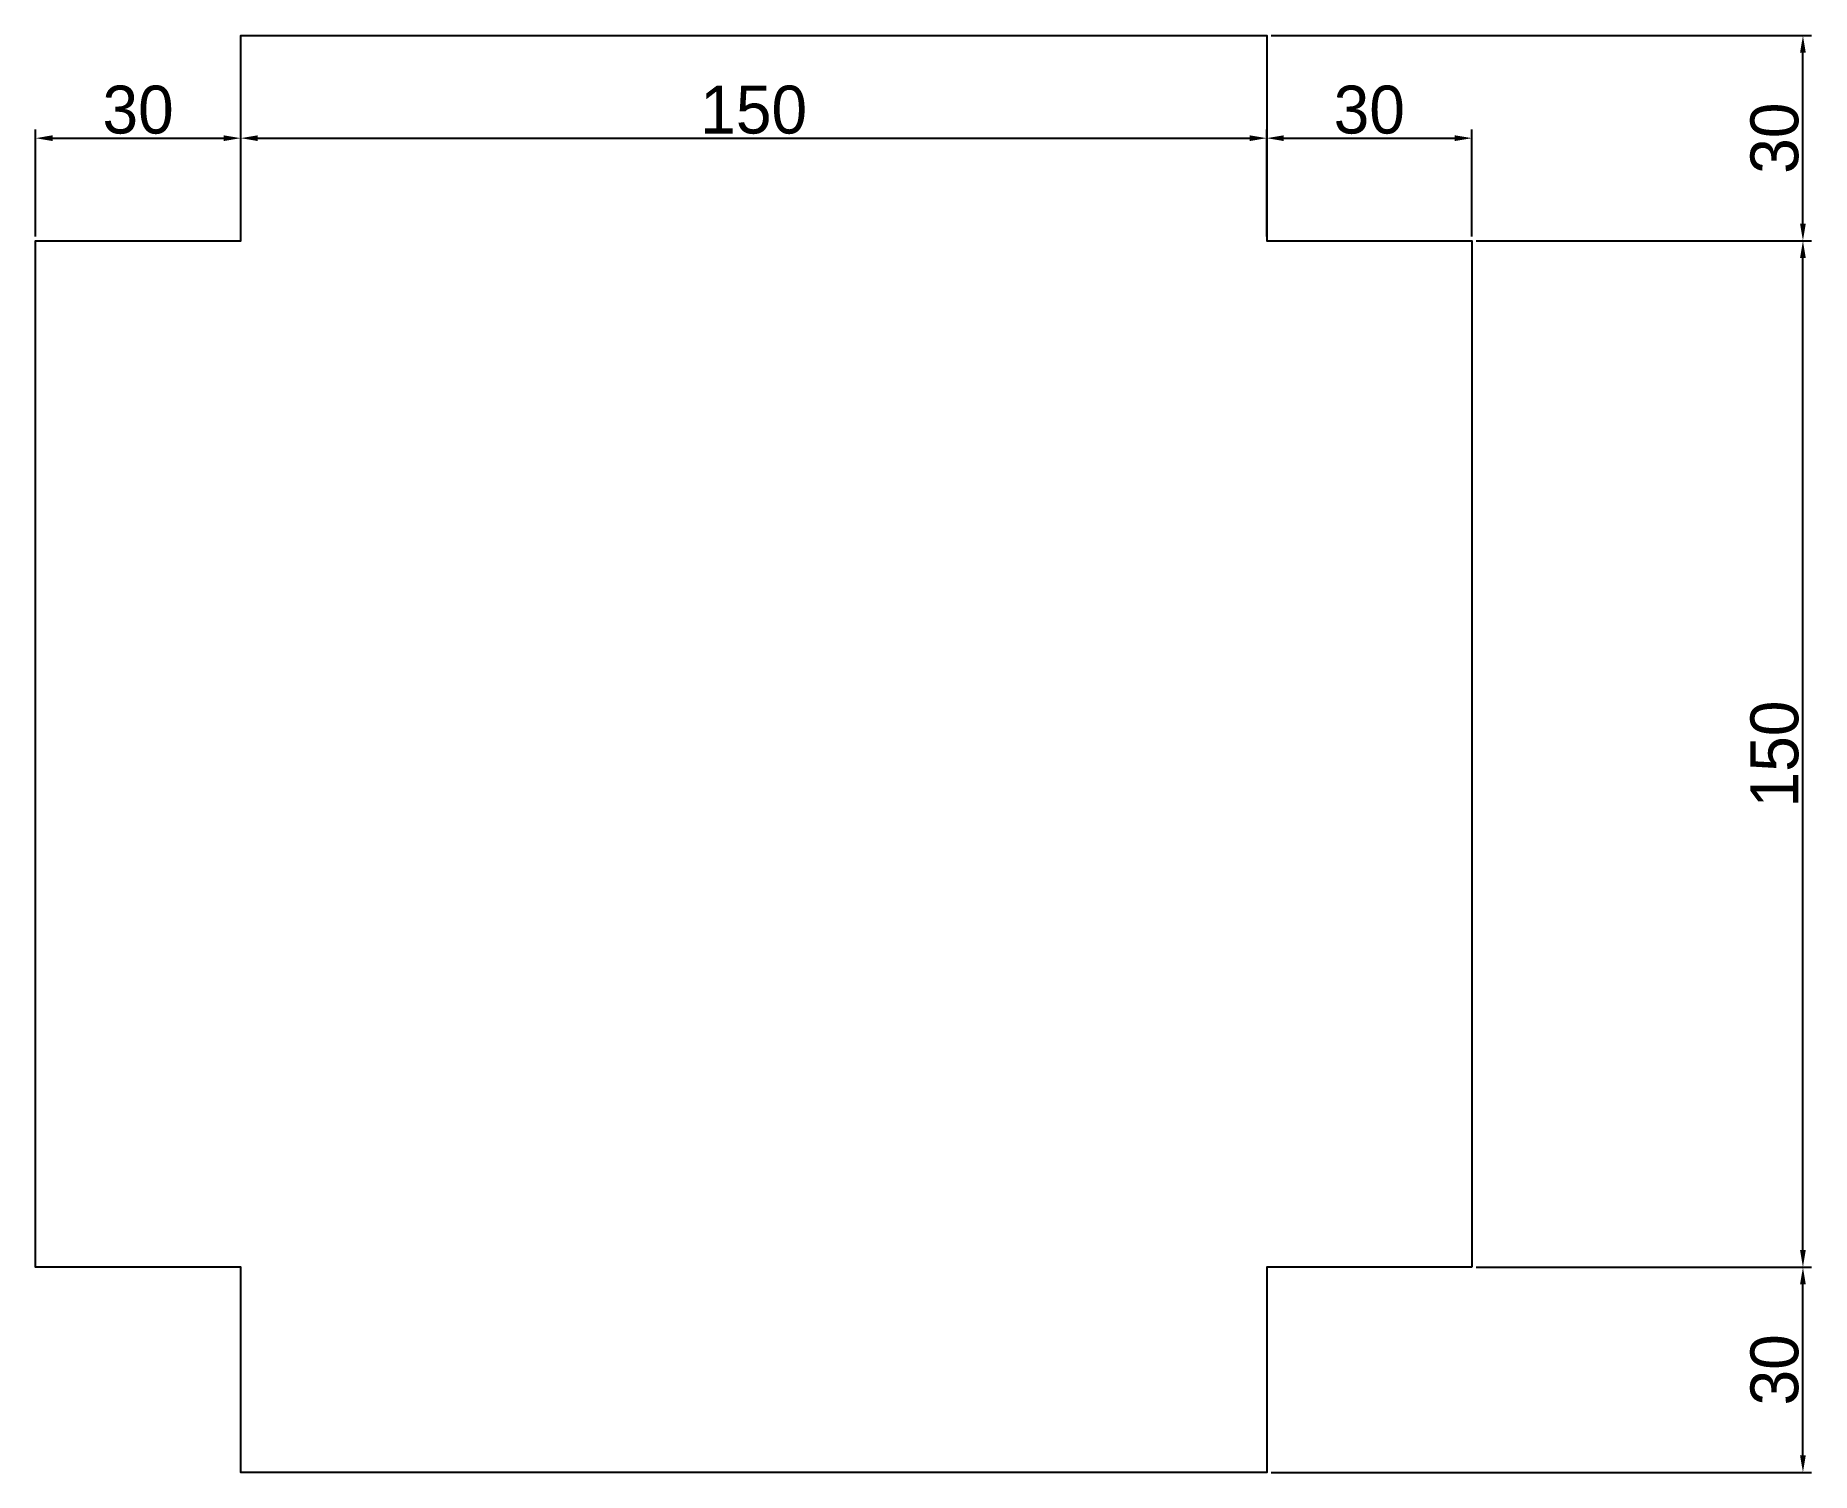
# Model space of a CAD drawing. Header units: millimetres. Extents: x 4102 to 4362, y 1782 to 1992.
import ezdxf

# ---------------------------------------------------------------- set-up
doc = ezdxf.new("R2010")
doc.units = ezdxf.units.MM
doc.layers.add('标注层', color=3, linetype='Continuous')
doc.dimstyles.new('ISO-25', dxfattribs={"dimtxt": 2.5, "dimasz": 2.5, "dimexe": 1.25, "dimexo": 0.625, "dimtad": 1, "dimdsep": 46, "dimtxsty": 'Standard', "dimcen": 2.5, "dimadec": 0, "dimazin": 0, "dimtfac": 1, "dimtmove": 0, "dimatfit": 3, "dimfxl": 1, "dimarcsym": 0})

# ---------------------------------------------------------------- blocks, each defined once
blk = doc.blocks.new('*D13')
at = {"layer": 'Defpoints', "color": 0, "transparency": 16777216}
for p in [(4132.33, 1976.59), (4102.33, 1961.59), (4132.33, 1961.59)]:
    blk.add_point(p, dxfattribs=at)
at = {"layer": '标注层', "color": 0, "lineweight": -2, "transparency": 16777216}
for p, q in [((4102.33, 1962.22), (4102.33, 1977.84)), ((4104.83, 1976.59), (4129.83, 1976.59)), ((4132.33, 1962.22), (4132.33, 1977.84))]:
    blk.add_line(p, q, dxfattribs=at)
at = {"layer": '标注层', "color": 0, "transparency": 16777216}
for points in [[(4104.83, 1977.01), (4104.83, 1976.17), (4102.33, 1976.59)], [(4129.83, 1977.01), (4129.83, 1976.17), (4132.33, 1976.59)]]:
    blk.add_solid(points, dxfattribs=at)
at = {"layer": '标注层', "color": 0, "transparency": 16777216, "insert": (4117.33, 1980.72), "char_height": 7, "attachment_point": 5}
blk.add_mtext('30', dxfattribs=at)
blk = doc.blocks.new('*D8')
at = {"layer": 'Defpoints', "color": 0, "transparency": 16777216}
for p in [(4282.33, 1976.59), (4132.33, 1961.59), (4282.33, 1961.59)]:
    blk.add_point(p, dxfattribs=at)
at = {"layer": '标注层', "color": 0, "lineweight": -2, "transparency": 16777216}
for p, q in [((4132.33, 1962.22), (4132.33, 1977.84)), ((4134.83, 1976.59), (4279.83, 1976.59)), ((4282.33, 1962.22), (4282.33, 1977.84))]:
    blk.add_line(p, q, dxfattribs=at)
at = {"layer": '标注层', "color": 0, "transparency": 16777216}
for points in [[(4134.83, 1977.01), (4134.83, 1976.17), (4132.33, 1976.59)], [(4279.83, 1977.01), (4279.83, 1976.17), (4282.33, 1976.59)]]:
    blk.add_solid(points, dxfattribs=at)
at = {"layer": '标注层', "color": 0, "transparency": 16777216, "insert": (4207.33, 1980.72), "char_height": 7, "attachment_point": 5}
blk.add_mtext('150', dxfattribs=at)
blk = doc.blocks.new('*D9')
at = {"layer": 'Defpoints', "color": 0, "transparency": 16777216}
for p in [(4312.33, 1976.59), (4282.33, 1961.59), (4312.33, 1961.59)]:
    blk.add_point(p, dxfattribs=at)
at = {"layer": '标注层', "color": 0, "lineweight": -2, "transparency": 16777216}
for p, q in [((4282.33, 1962.22), (4282.33, 1977.84)), ((4284.83, 1976.59), (4309.83, 1976.59)), ((4312.33, 1962.22), (4312.33, 1977.84))]:
    blk.add_line(p, q, dxfattribs=at)
at = {"layer": '标注层', "color": 0, "transparency": 16777216}
for points in [[(4284.83, 1977.01), (4284.83, 1976.17), (4282.33, 1976.59)], [(4309.83, 1977.01), (4309.83, 1976.17), (4312.33, 1976.59)]]:
    blk.add_solid(points, dxfattribs=at)
at = {"layer": '标注层', "color": 0, "transparency": 16777216, "insert": (4297.33, 1980.72), "char_height": 7, "attachment_point": 5}
blk.add_mtext('30', dxfattribs=at)
blk = doc.blocks.new('*D10')
at = {"layer": 'Defpoints', "color": 0, "transparency": 16777216}
for p in [(4312.33, 1811.59), (4360.73, 1811.59), (4282.33, 1781.59)]:
    blk.add_point(p, dxfattribs=at)
at = {"layer": '标注层', "color": 0, "lineweight": -2, "transparency": 16777216}
for p, q in [((4312.96, 1811.59), (4361.98, 1811.59)), ((4360.73, 1784.09), (4360.73, 1809.09)), ((4282.96, 1781.59), (4361.98, 1781.59))]:
    blk.add_line(p, q, dxfattribs=at)
at = {"layer": '标注层', "color": 0, "transparency": 16777216}
for points in [[(4360.31, 1809.09), (4361.14, 1809.09), (4360.73, 1811.59)], [(4360.31, 1784.09), (4361.14, 1784.09), (4360.73, 1781.59)]]:
    blk.add_solid(points, dxfattribs=at)
at = {"layer": '标注层', "color": 0, "transparency": 16777216, "insert": (4356.6, 1796.59), "char_height": 7, "attachment_point": 5, "rotation": 90}
blk.add_mtext('30', dxfattribs=at)
blk = doc.blocks.new('*D11')
at = {"layer": 'Defpoints', "color": 0, "transparency": 16777216}
for p in [(4312.33, 1961.59), (4360.73, 1961.59), (4312.33, 1811.59)]:
    blk.add_point(p, dxfattribs=at)
at = {"layer": '标注层', "color": 0, "lineweight": -2, "transparency": 16777216}
for p, q in [((4312.96, 1961.59), (4361.98, 1961.59)), ((4360.73, 1814.09), (4360.73, 1959.09)), ((4312.96, 1811.59), (4361.98, 1811.59))]:
    blk.add_line(p, q, dxfattribs=at)
at = {"layer": '标注层', "color": 0, "transparency": 16777216}
for points in [[(4360.31, 1959.09), (4361.14, 1959.09), (4360.73, 1961.59)], [(4360.31, 1814.09), (4361.14, 1814.09), (4360.73, 1811.59)]]:
    blk.add_solid(points, dxfattribs=at)
at = {"layer": '标注层', "color": 0, "transparency": 16777216, "insert": (4356.6, 1886.59), "char_height": 7, "attachment_point": 5, "rotation": 90}
blk.add_mtext('150', dxfattribs=at)
blk = doc.blocks.new('*D12')
at = {"layer": 'Defpoints', "color": 0, "transparency": 16777216}
for p in [(4282.33, 1991.59), (4360.73, 1991.59), (4312.33, 1961.59)]:
    blk.add_point(p, dxfattribs=at)
at = {"layer": '标注层', "color": 0, "lineweight": -2, "transparency": 16777216}
for p, q in [((4282.96, 1991.59), (4361.98, 1991.59)), ((4360.73, 1964.09), (4360.73, 1989.09)), ((4312.96, 1961.59), (4361.98, 1961.59))]:
    blk.add_line(p, q, dxfattribs=at)
at = {"layer": '标注层', "color": 0, "transparency": 16777216}
for points in [[(4360.31, 1989.09), (4361.14, 1989.09), (4360.73, 1991.59)], [(4360.31, 1964.09), (4361.14, 1964.09), (4360.73, 1961.59)]]:
    blk.add_solid(points, dxfattribs=at)
at = {"layer": '标注层', "color": 0, "transparency": 16777216, "insert": (4356.6, 1976.59), "char_height": 7, "attachment_point": 5, "rotation": 90}
blk.add_mtext('30', dxfattribs=at)

msp = doc.modelspace()

# ---------------------------------------------------------------- linework, layer by layer
msp.add_lwpolyline([(4312.333, 1811.591), (4282.333, 1811.591), (4282.333, 1781.591), (4132.333, 1781.591), (4132.333, 1811.591), (4102.333, 1811.591), (4102.333, 1961.591), (4132.333, 1961.591), (4132.333, 1991.591), (4282.333, 1991.591), (4282.333, 1961.591), (4312.333, 1961.591)], close=True)

# ---------------------------------------------------------------- dimensions: what is measured, and where the dimension line sits
at = {"layer": '标注层'}
for base, p1, p2, picture, middle in [((4360.728, 1991.591), (4312.333, 1961.591), (4282.333, 1991.591), '*D12', (4356.603, 1976.591)), ((4360.728, 1961.591), (4312.333, 1811.591), (4312.333, 1961.591), '*D11', (4356.603, 1886.591)), ((4360.728, 1811.591), (4282.333, 1781.591), (4312.333, 1811.591), '*D10', (4356.603, 1796.591))]:
    dim = msp.add_linear_dim(base=base, p1=p1, p2=p2, angle=270, dimstyle='ISO-25', override={"dimtxt": 7}, dxfattribs=at)
    dim.commit()
    dim.dimension.update_dxf_attribs({"geometry": picture, "text_midpoint": middle})
for base, p1, p2, picture, middle in [((4132.333, 1976.591), (4102.333, 1961.591), (4132.333, 1961.591), '*D13', (4117.333, 1980.716)), ((4282.333, 1976.591), (4132.333, 1961.591), (4282.333, 1961.591), '*D8', (4207.333, 1980.716)), ((4312.333, 1976.591), (4282.333, 1961.591), (4312.333, 1961.591), '*D9', (4297.333, 1980.716))]:
    dim = msp.add_linear_dim(base=base, p1=p1, p2=p2, dimstyle='ISO-25', override={"dimtxt": 7}, dxfattribs=at)
    dim.commit()
    dim.dimension.update_dxf_attribs({"geometry": picture, "text_midpoint": middle})

doc.saveas('drawing.dxf')
